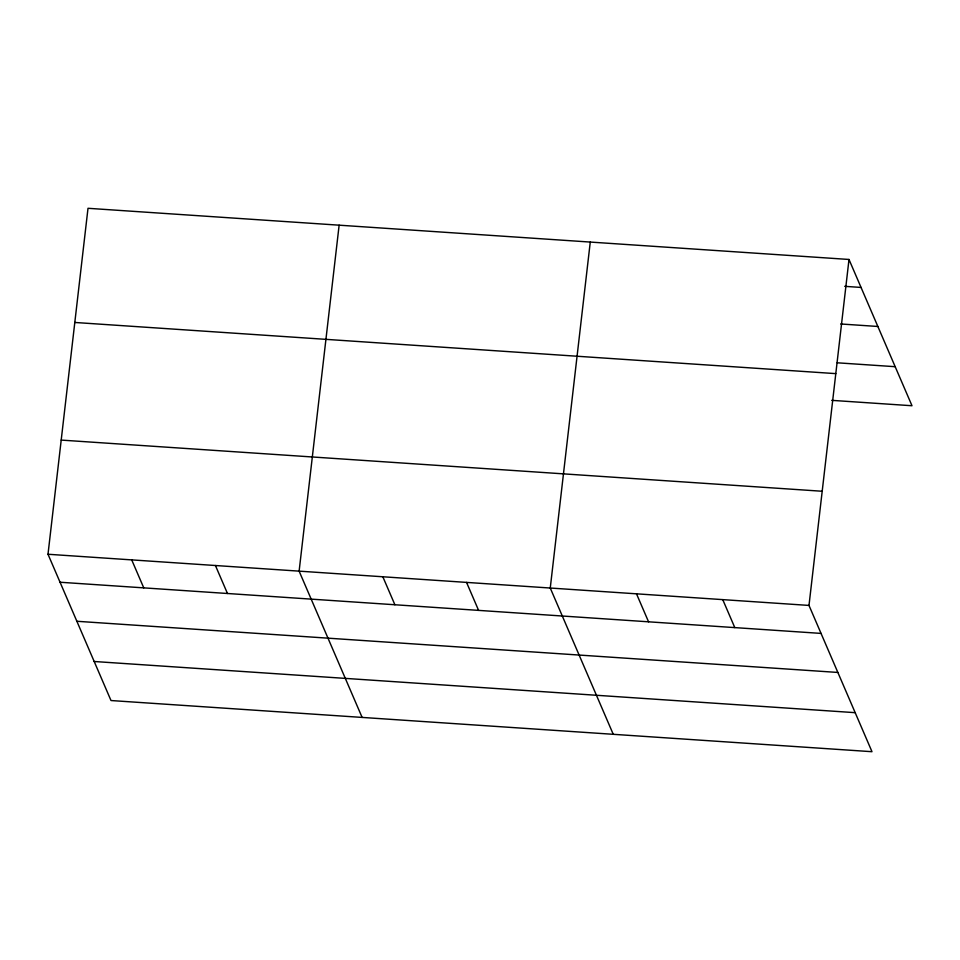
<?xml version="1.0" encoding="UTF-8"?>
<svg xmlns="http://www.w3.org/2000/svg" width="960" height="960" viewBox="0 0 960 960"><rect width="100%" height="100%" fill="white"/><g stroke="black" fill="none" stroke-linecap="round" stroke-linejoin="round"><path stroke-width="1.44" d="M849 259.464L808.992 605.424L871.992 751.704L111 700.536L48 554.256L88.008 208.296L849 259.464L912 405.744L831.696 400.344M339.132 225.18L299.124 571.14L362.124 717.42M590.268 242.064L550.26 588.036L613.26 734.316M844.692 286.332L861.048 287.436M840.684 323.976L877.86 326.472M837.192 362.796L895.188 366.696M74.808 322.464L835.8 373.632M61.2 440.088L822.192 491.256M48 554.256L808.992 605.424M60.048 582.24L821.04 633.408M76.86 621.276L837.852 672.444M94.188 661.5L855.18 712.668M722.748 599.628L734.796 627.6M636.504 593.832L648.552 621.804M466.548 582.408L478.596 610.38M382.836 576.78L394.884 604.752M215.424 565.512L227.472 593.496M131.712 559.884L143.76 587.868"/></g></svg>
